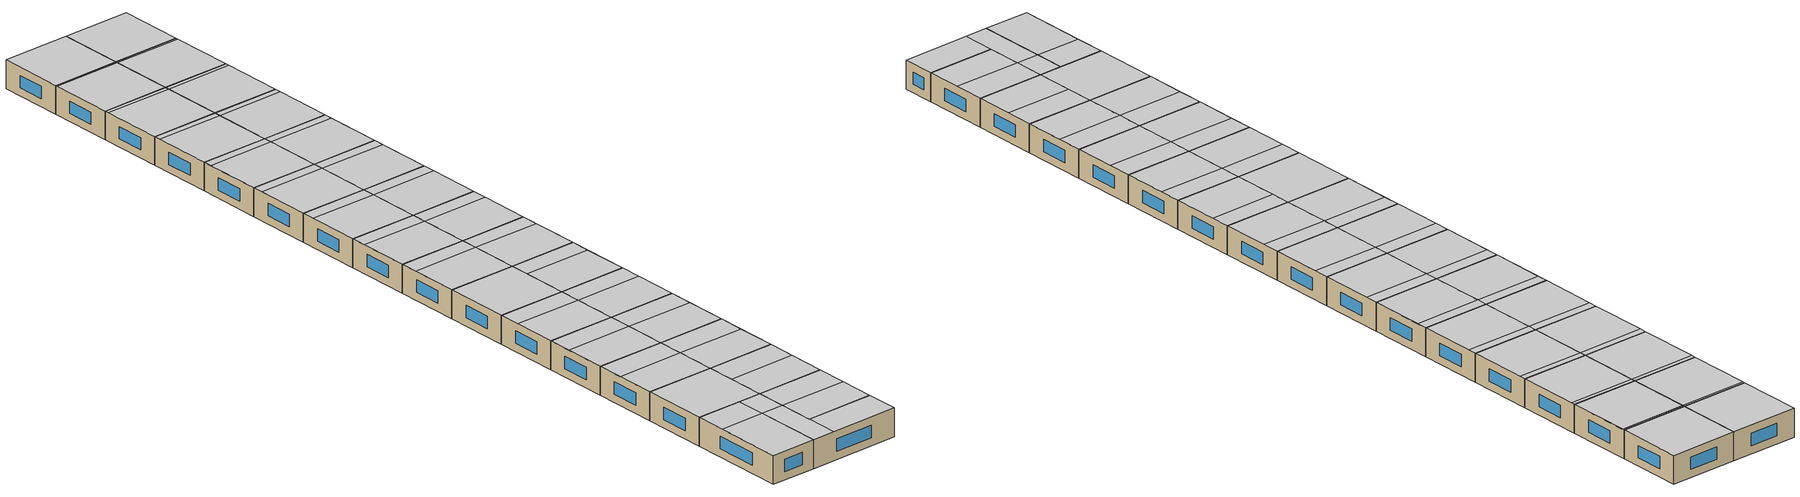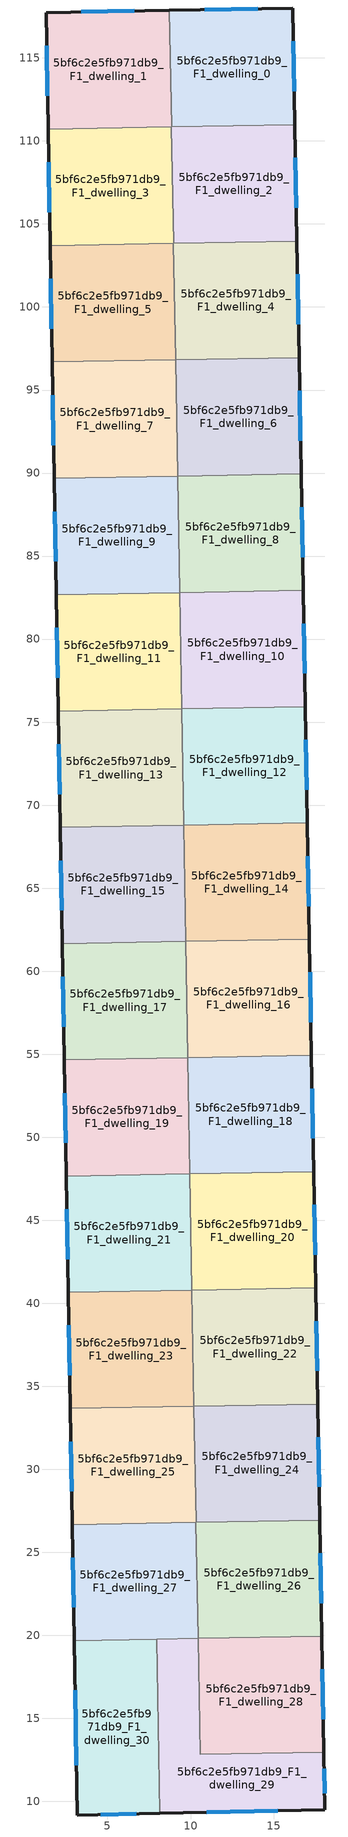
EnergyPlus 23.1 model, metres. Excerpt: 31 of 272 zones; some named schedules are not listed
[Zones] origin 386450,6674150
5bf6c2e5fb971db9_F1_dwelling_0
 floor to 5bf6c2e5fb971db9_F0_dwelling_0 (EU_floor_Construction): 16.16,118.01 16.28,110.98 8.86,110.85 8.73,117.87 z3
 wall outside (EU_wall_Construction): 16.28,110.98 16.16,118.01 8.73,117.87 z3:6
 wall to 5bf6c2e5fb971db9_F1_dwelling_1 (EU_wall_Construction): 8.73,117.87 8.86,110.85 z3:6
 wall to 5bf6c2e5fb971db9_F1_dwelling_2 (EU_wall_Construction): 8.86,110.85 16.28,110.98 z3:6
 window (EU_Window_Construction): 14.03,117.97 10.85,117.91 / 16.25,112.99 16.19,116 z3.86:5.14
 ceiling to 5bf6c2e5fb971db9_F2_dwelling_0 (EU_floor_Construction): 16.28,110.98 16.16,118.01 8.73,117.87 8.86,110.85 z6
5bf6c2e5fb971db9_F1_dwelling_1
 floor to 5bf6c2e5fb971db9_F0_dwelling_1 (EU_floor_Construction): 8.73,117.87 8.86,110.85 1.42,110.72 1.3,117.72 z3
 wall outside (EU_wall_Construction): 8.73,117.87 1.3,117.72 1.42,110.72 z3:6
 wall to 5bf6c2e5fb971db9_F1_dwelling_3 (EU_wall_Construction): 1.42,110.72 8.85,110.85 z3:6
 window (EU_Window_Construction): 6.61,117.83 3.42,117.77 / 1.33,115.72 1.38,112.72 z3.86:5.14
 ceiling to 5bf6c2e5fb971db9_F2_dwelling_1 (EU_floor_Construction): 8.86,110.85 8.73,117.87 1.3,117.72 1.42,110.72 z6
5bf6c2e5fb971db9_F1_dwelling_10
 floor to 5bf6c2e5fb971db9_F0_dwelling_10 (EU_floor_Construction): 16.78,82.94 16.91,75.93 9.47,75.8 9.34,82.8 z3
 wall outside (EU_wall_Construction): 16.91,75.93 16.78,82.94 z3:6
 wall to 5bf6c2e5fb971db9_F1_dwelling_11 (EU_wall_Construction): 9.34,82.8 9.47,75.8 z3:6
 wall to 5bf6c2e5fb971db9_F1_dwelling_12 (EU_wall_Construction): 9.47,75.8 16.91,75.93 z3:6
 wall to 5bf6c2e5fb971db9_F1_dwelling_8 (EU_wall_Construction): 16.78,82.94 9.35,82.8 z3:6
 window (EU_Window_Construction): 16.87,77.93 16.82,80.94 z3.86:5.14
 ceiling to 5bf6c2e5fb971db9_F2_dwelling_10 (EU_floor_Construction): 16.91,75.93 16.8,81.77 9.36,81.64 9.47,75.8 z6
 ceiling to 5bf6c2e5fb971db9_F2_dwelling_8 (EU_floor_Construction): 16.8,81.77 16.78,82.94 9.35,82.8 9.37,81.64 z6
5bf6c2e5fb971db9_F1_dwelling_11
 floor to 5bf6c2e5fb971db9_F0_dwelling_11 (EU_floor_Construction): 9.34,82.8 9.47,75.8 2.03,75.67 1.91,82.67 z3
 wall outside (EU_wall_Construction): 1.91,82.67 2.03,75.67 z3:6
 wall to 5bf6c2e5fb971db9_F1_dwelling_9 (EU_wall_Construction): 9.34,82.8 1.91,82.67 z3:6
 wall to 5bf6c2e5fb971db9_F1_dwelling_13 (EU_wall_Construction): 2.03,75.67 9.47,75.8 z3:6
 window (EU_Window_Construction): 1.94,80.67 1.99,77.67 z3.86:5.14
 ceiling to 5bf6c2e5fb971db9_F2_dwelling_11 (EU_floor_Construction): 9.47,75.8 9.36,81.64 1.93,81.5 2.03,75.67 z6
 ceiling to 5bf6c2e5fb971db9_F2_dwelling_9 (EU_floor_Construction): 9.36,81.64 9.34,82.8 1.91,82.67 1.93,81.5 z6
5bf6c2e5fb971db9_F1_dwelling_12
 floor to 5bf6c2e5fb971db9_F0_dwelling_12 (EU_floor_Construction): 16.91,75.93 17.03,68.93 9.59,68.79 9.47,75.8 z3
 wall outside (EU_wall_Construction): 17.03,68.93 16.91,75.93 z3:6
 wall to 5bf6c2e5fb971db9_F1_dwelling_13 (EU_wall_Construction): 9.47,75.8 9.59,68.79 z3:6
 wall to 5bf6c2e5fb971db9_F1_dwelling_14 (EU_wall_Construction): 9.59,68.79 17.03,68.93 z3:6
 window (EU_Window_Construction): 17,70.93 16.95,73.93 z3.86:5.14
 ceiling adiabatic (EU_roof_Construction): 17.03,68.93 16.93,74.53 9.49,74.4 9.59,68.79 z6
 ceiling to 5bf6c2e5fb971db9_F2_dwelling_10 (EU_floor_Construction): 16.93,74.53 16.91,75.93 9.47,75.8 9.49,74.4 z6
5bf6c2e5fb971db9_F1_dwelling_13
 floor to 5bf6c2e5fb971db9_F0_dwelling_13 (EU_floor_Construction): 9.47,75.8 9.59,68.79 2.15,68.66 2.03,75.67 z3
 wall outside (EU_wall_Construction): 2.03,75.67 2.15,68.66 z3:6
 wall to 5bf6c2e5fb971db9_F1_dwelling_15 (EU_wall_Construction): 2.15,68.66 9.59,68.79 z3:6
 window (EU_Window_Construction): 2.06,73.66 2.11,70.66 z3.86:5.14
 ceiling to 5bf6c2e5fb971db9_F2_dwelling_13 (EU_floor_Construction): 9.59,68.79 9.49,74.4 2.05,74.26 2.15,68.66 z6
 ceiling to 5bf6c2e5fb971db9_F2_dwelling_11 (EU_floor_Construction): 9.49,74.4 9.47,75.8 2.03,75.67 2.05,74.26 z6
5bf6c2e5fb971db9_F1_dwelling_14
 floor to 5bf6c2e5fb971db9_F0_dwelling_14 (EU_floor_Construction): 17.03,68.93 17.16,61.92 9.72,61.79 9.59,68.79 z3
 wall outside (EU_wall_Construction): 17.16,61.92 17.03,68.93 z3:6
 wall to 5bf6c2e5fb971db9_F1_dwelling_15 (EU_wall_Construction): 9.59,68.79 9.72,61.79 z3:6
 wall to 5bf6c2e5fb971db9_F1_dwelling_16 (EU_wall_Construction): 9.72,61.79 17.16,61.92 z3:6
 window (EU_Window_Construction): 17.12,63.93 17.07,66.93 z3.86:5.14
 ceiling to 5bf6c2e5fb971db9_F2_dwelling_14 (EU_floor_Construction): 17.16,61.92 17.06,67.29 9.62,67.16 9.72,61.79 z6
 ceiling to 5bf6c2e5fb971db9_F2_dwelling_12 (EU_floor_Construction): 17.06,67.29 17.03,68.93 9.59,68.79 9.62,67.16 z6
5bf6c2e5fb971db9_F1_dwelling_15
 floor to 5bf6c2e5fb971db9_F0_dwelling_15 (EU_floor_Construction): 9.59,68.79 9.72,61.79 2.27,61.66 2.15,68.66 z3
 wall outside (EU_wall_Construction): 2.15,68.66 2.27,61.66 z3:6
 wall to 5bf6c2e5fb971db9_F1_dwelling_17 (EU_wall_Construction): 2.27,61.66 9.71,61.79 z3:6
 window (EU_Window_Construction): 2.18,66.66 2.23,63.66 z3.86:5.14
 ceiling to 5bf6c2e5fb971db9_F2_dwelling_15 (EU_floor_Construction): 9.72,61.79 9.62,67.16 2.18,67.03 2.27,61.66 z6
 ceiling adiabatic (EU_roof_Construction): 9.62,67.16 9.59,68.79 2.15,68.66 2.18,67.03 z6
5bf6c2e5fb971db9_F1_dwelling_16
 floor to 5bf6c2e5fb971db9_F0_dwelling_16 (EU_floor_Construction): 17.16,61.92 17.29,54.92 9.84,54.79 9.71,61.79 z3
 wall outside (EU_wall_Construction): 17.29,54.92 17.16,61.92 z3:6
 wall to 5bf6c2e5fb971db9_F1_dwelling_17 (EU_wall_Construction): 9.71,61.79 9.84,54.79 z3:6
 wall to 5bf6c2e5fb971db9_F1_dwelling_18 (EU_wall_Construction): 9.84,54.79 17.29,54.92 z3:6
 window (EU_Window_Construction): 17.25,56.92 17.2,59.92 z3.86:5.14
 ceiling to 5bf6c2e5fb971db9_F2_dwelling_16 (EU_floor_Construction): 17.29,54.92 17.19,60.06 9.75,59.93 9.84,54.79 z6
 ceiling to 5bf6c2e5fb971db9_F2_dwelling_14 (EU_floor_Construction): 17.19,60.06 17.16,61.92 9.72,61.79 9.75,59.93 z6
5bf6c2e5fb971db9_F1_dwelling_17
 floor to 5bf6c2e5fb971db9_F0_dwelling_17 (EU_floor_Construction): 9.71,61.79 9.84,54.79 2.39,54.66 2.27,61.66 z3
 wall outside (EU_wall_Construction): 2.27,61.66 2.39,54.66 z3:6
 wall to 5bf6c2e5fb971db9_F1_dwelling_19 (EU_wall_Construction): 2.39,54.66 9.84,54.79 z3:6
 window (EU_Window_Construction): 2.3,59.66 2.35,56.66 z3.86:5.14
 ceiling to 5bf6c2e5fb971db9_F2_dwelling_17 (EU_floor_Construction): 9.84,54.79 9.75,59.92 2.3,59.79 2.39,54.66 z6
 ceiling to 5bf6c2e5fb971db9_F2_dwelling_15 (EU_floor_Construction): 9.75,59.92 9.71,61.79 2.27,61.66 2.3,59.79 z6
5bf6c2e5fb971db9_F1_dwelling_18
 floor to 5bf6c2e5fb971db9_F0_dwelling_18 (EU_floor_Construction): 17.29,54.92 17.41,47.92 9.96,47.79 9.84,54.79 z3
 wall outside (EU_wall_Construction): 17.41,47.92 17.29,54.92 z3:6
 wall to 5bf6c2e5fb971db9_F1_dwelling_19 (EU_wall_Construction): 9.84,54.79 9.96,47.79 z3:6
 wall to 5bf6c2e5fb971db9_F1_dwelling_20 (EU_wall_Construction): 9.96,47.79 17.41,47.92 z3:6
 window (EU_Window_Construction): 17.38,49.92 17.32,52.92 z3.86:5.14
 ceiling to 5bf6c2e5fb971db9_F2_dwelling_18 (EU_floor_Construction): 17.41,47.92 17.32,52.82 9.87,52.69 9.96,47.79 z6
 ceiling to 5bf6c2e5fb971db9_F2_dwelling_16 (EU_floor_Construction): 17.32,52.82 17.29,54.92 9.84,54.79 9.88,52.69 z6
5bf6c2e5fb971db9_F1_dwelling_19
 floor to 5bf6c2e5fb971db9_F0_dwelling_19 (EU_floor_Construction): 9.84,54.79 9.96,47.79 2.51,47.66 2.39,54.66 z3
 wall outside (EU_wall_Construction): 2.39,54.66 2.51,47.66 z3:6
 wall to 5bf6c2e5fb971db9_F1_dwelling_21 (EU_wall_Construction): 2.51,47.66 9.96,47.79 z3:6
 window (EU_Window_Construction): 2.42,52.66 2.48,49.66 z3.86:5.14
 ceiling adiabatic (EU_roof_Construction): 9.96,47.79 9.84,54.79 2.39,54.66 2.51,47.66 z6
5bf6c2e5fb971db9_F1_dwelling_2
 floor to 5bf6c2e5fb971db9_F0_dwelling_2 (EU_floor_Construction): 16.28,110.98 16.41,103.97 8.98,103.83 8.85,110.85 z3
 wall outside (EU_wall_Construction): 16.41,103.97 16.28,110.98 z3:6
 wall to 5bf6c2e5fb971db9_F1_dwelling_3 (EU_wall_Construction): 8.85,110.85 8.98,103.83 z3:6
 wall to 5bf6c2e5fb971db9_F1_dwelling_4 (EU_wall_Construction): 8.98,103.83 16.41,103.97 z3:6
 window (EU_Window_Construction): 16.37,105.97 16.32,108.98 z3.86:5.14
 ceiling adiabatic (EU_roof_Construction): 16.41,103.97 16.29,110.75 8.85,110.62 8.98,103.83 z6
 ceiling to 5bf6c2e5fb971db9_F2_dwelling_0 (EU_floor_Construction): 16.29,110.75 16.28,110.98 8.86,110.85 8.86,110.62 z6
5bf6c2e5fb971db9_F1_dwelling_20
 floor to 5bf6c2e5fb971db9_F0_dwelling_20 (EU_floor_Construction): 17.41,47.92 17.54,40.93 10.09,40.8 9.96,47.79 z3
 wall outside (EU_wall_Construction): 17.54,40.93 17.41,47.92 z3:6
 wall to 5bf6c2e5fb971db9_F1_dwelling_21 (EU_wall_Construction): 9.96,47.79 10.09,40.8 z3:6
 wall to 5bf6c2e5fb971db9_F1_dwelling_22 (EU_wall_Construction): 10.09,40.8 17.54,40.93 z3:6
 window (EU_Window_Construction): 17.5,42.93 17.45,45.93 z3.86:5.14
 ceiling to 5bf6c2e5fb971db9_F2_dwelling_20 (EU_floor_Construction): 17.54,40.93 17.45,45.59 10,45.46 10.09,40.8 z6
 ceiling to 5bf6c2e5fb971db9_F2_dwelling_18 (EU_floor_Construction): 17.45,45.59 17.41,47.92 9.96,47.79 10,45.46 z6
5bf6c2e5fb971db9_F1_dwelling_21
 floor to 5bf6c2e5fb971db9_F0_dwelling_21 (EU_floor_Construction): 9.96,47.79 10.09,40.8 2.63,40.66 2.51,47.66 z3
 wall outside (EU_wall_Construction): 2.51,47.66 2.63,40.66 z3:6
 wall to 5bf6c2e5fb971db9_F1_dwelling_23 (EU_wall_Construction): 2.63,40.66 10.08,40.8 z3:6
 window (EU_Window_Construction): 2.54,45.66 2.6,42.66 z3.86:5.14
 ceiling to 5bf6c2e5fb971db9_F2_dwelling_21 (EU_floor_Construction): 10.08,40.8 10,45.46 2.55,45.33 2.63,40.66 z6
 ceiling to 5bf6c2e5fb971db9_F2_dwelling_19 (EU_floor_Construction): 10,45.46 9.96,47.79 2.51,47.66 2.55,45.33 z6
5bf6c2e5fb971db9_F1_dwelling_22
 floor to 5bf6c2e5fb971db9_F0_dwelling_22 (EU_floor_Construction): 17.54,40.93 17.66,33.93 10.21,33.8 10.08,40.8 z3
 wall outside (EU_wall_Construction): 17.66,33.93 17.54,40.93 z3:6
 wall to 5bf6c2e5fb971db9_F1_dwelling_23 (EU_wall_Construction): 10.08,40.8 10.21,33.8 z3:6
 wall to 5bf6c2e5fb971db9_F1_dwelling_24 (EU_wall_Construction): 10.21,33.8 17.66,33.93 z3:6
 window (EU_Window_Construction): 17.63,35.93 17.57,38.93 z3.86:5.14
 ceiling to 5bf6c2e5fb971db9_F2_dwelling_22 (EU_floor_Construction): 17.66,33.93 17.58,38.36 10.13,38.23 10.21,33.8 z6
 ceiling to 5bf6c2e5fb971db9_F2_dwelling_20 (EU_floor_Construction): 17.58,38.36 17.54,40.93 10.09,40.8 10.13,38.23 z6
5bf6c2e5fb971db9_F1_dwelling_23
 floor to 5bf6c2e5fb971db9_F0_dwelling_23 (EU_floor_Construction): 10.08,40.8 10.21,33.8 2.75,33.67 2.63,40.66 z3
 wall outside (EU_wall_Construction): 2.63,40.66 2.75,33.67 z3:6
 wall to 5bf6c2e5fb971db9_F1_dwelling_25 (EU_wall_Construction): 2.75,33.67 10.21,33.8 z3:6
 window (EU_Window_Construction): 2.67,38.66 2.72,35.67 z3.86:5.14
 ceiling to 5bf6c2e5fb971db9_F2_dwelling_23 (EU_floor_Construction): 10.21,33.8 10.13,38.23 2.68,38.1 2.75,33.67 z6
 ceiling to 5bf6c2e5fb971db9_F2_dwelling_21 (EU_floor_Construction): 10.13,38.23 10.08,40.8 2.63,40.66 2.68,38.1 z6
5bf6c2e5fb971db9_F1_dwelling_24
 floor to 5bf6c2e5fb971db9_F0_dwelling_24 (EU_floor_Construction): 17.66,33.93 17.79,26.94 10.33,26.81 10.21,33.8 z3
 wall outside (EU_wall_Construction): 17.79,26.94 17.66,33.93 z3:6
 wall to 5bf6c2e5fb971db9_F1_dwelling_25 (EU_wall_Construction): 10.21,33.8 10.33,26.81 z3:6
 wall to 5bf6c2e5fb971db9_F1_dwelling_26 (EU_wall_Construction): 10.33,26.81 17.79,26.94 z3:6
 window (EU_Window_Construction): 17.75,28.94 17.7,31.94 z3.86:5.14
 ceiling to 5bf6c2e5fb971db9_F2_dwelling_24 (EU_floor_Construction): 17.79,26.94 17.71,31.14 10.26,31 10.33,26.81 z6
 ceiling to 5bf6c2e5fb971db9_F2_dwelling_22 (EU_floor_Construction): 17.71,31.14 17.66,33.93 10.21,33.8 10.26,31 z6
5bf6c2e5fb971db9_F1_dwelling_25
 floor to 5bf6c2e5fb971db9_F0_dwelling_25 (EU_floor_Construction): 10.21,33.8 10.33,26.81 2.87,26.67 2.75,33.67 z3
 wall outside (EU_wall_Construction): 2.75,33.67 2.87,26.67 z3:6
 wall to 5bf6c2e5fb971db9_F1_dwelling_27 (EU_wall_Construction): 2.87,26.67 10.33,26.81 z3:6
 window (EU_Window_Construction): 2.79,31.67 2.84,28.67 z3.86:5.14
 ceiling to 5bf6c2e5fb971db9_F2_dwelling_25 (EU_floor_Construction): 10.33,26.81 10.26,31 2.8,30.87 2.87,26.68 z6
 ceiling to 5bf6c2e5fb971db9_F2_dwelling_23 (EU_floor_Construction): 10.26,31 10.21,33.8 2.75,33.67 2.8,30.87 z6
5bf6c2e5fb971db9_F1_dwelling_26
 floor to 5bf6c2e5fb971db9_F0_dwelling_26 (EU_floor_Construction): 17.79,26.94 17.91,19.95 10.45,19.82 10.33,26.81 z3
 wall outside (EU_wall_Construction): 17.91,19.95 17.79,26.94 z3:6
 wall to 5bf6c2e5fb971db9_F1_dwelling_27 (EU_wall_Construction): 10.33,26.81 10.45,19.82 z3:6
 wall to 5bf6c2e5fb971db9_F1_dwelling_28 (EU_wall_Construction): 10.45,19.82 17.91,19.95 z3:6
 window (EU_Window_Construction): 17.88,21.95 17.82,24.94 z3.86:5.14
 ceiling to 5bf6c2e5fb971db9_F2_dwelling_26 (EU_floor_Construction): 17.91,19.95 17.84,23.91 10.38,23.78 10.45,19.82 z6
 ceiling to 5bf6c2e5fb971db9_F2_dwelling_24 (EU_floor_Construction): 17.84,23.91 17.79,26.94 10.33,26.81 10.39,23.78 z6
5bf6c2e5fb971db9_F1_dwelling_27
 floor to 5bf6c2e5fb971db9_F0_dwelling_27 (EU_floor_Construction): 10.33,26.81 10.45,19.82 2.99,19.68 2.87,26.67 z3
 wall outside (EU_wall_Construction): 2.87,26.67 2.99,19.68 z3:6
 wall to 5bf6c2e5fb971db9_F1_dwelling_30 (EU_wall_Construction): 2.99,19.68 7.96,19.77 z3:6
 wall to 5bf6c2e5fb971db9_F1_dwelling_29 (EU_wall_Construction): 7.96,19.77 10.45,19.82 z3:6
 window (EU_Window_Construction): 2.91,24.68 2.96,21.68 z3.86:5.14
 ceiling adiabatic (EU_roof_Construction): 10.45,19.82 10.33,26.81 2.87,26.67 2.99,19.68 z6
5bf6c2e5fb971db9_F1_dwelling_28
 floor to 5bf6c2e5fb971db9_F0_dwelling_28 (EU_floor_Construction): 17.91,19.95 18.04,12.96 10.58,12.83 10.45,19.82 z3
 wall outside (EU_wall_Construction): 18.04,12.96 17.91,19.95 z3:6
 wall to 5bf6c2e5fb971db9_F1_dwelling_29 (EU_wall_Construction): 10.45,19.82 10.58,12.83 18.04,12.96 z3:6
 window (EU_Window_Construction): 18,14.96 17.95,17.95 z3.86:5.14
 ceiling to 5bf6c2e5fb971db9_F2_dwelling_28 (EU_floor_Construction): 18.04,12.96 17.97,16.69 10.51,16.56 10.58,12.83 z6
 ceiling to 5bf6c2e5fb971db9_F2_dwelling_26 (EU_floor_Construction): 17.97,16.69 17.91,19.95 10.45,19.82 10.51,16.56 z6
5bf6c2e5fb971db9_F1_dwelling_29
 floor to 5bf6c2e5fb971db9_F0_dwelling_29 (EU_floor_Construction): 18.04,12.96 18.1,9.49 8.15,9.28 7.96,19.77 10.45,19.82 10.58,12.83 z3
 wall outside (EU_wall_Construction): 8.15,9.28 18.1,9.49 18.04,12.96 z3:6
 wall to 5bf6c2e5fb971db9_F1_dwelling_30 (EU_wall_Construction): 7.96,19.77 8.15,9.28 z3:6
 window (EU_Window_Construction): 18.08,10.48 18.05,11.97 / 10.99,9.34 15.26,9.43 z3.86:5.14
 ceiling to 5bf6c2e5fb971db9_F2_dwelling_29 (EU_floor_Construction): 10.63,9.33 10.5,16.55 8.02,16.51 8.15,9.28 z6
 ceiling to 5bf6c2e5fb971db9_F2_dwelling_28 (EU_floor_Construction): 18.1,9.49 18.04,12.96 10.58,12.83 10.51,16.56 10.5,16.55 10.63,9.33 z6
 ceiling to 5bf6c2e5fb971db9_F2_dwelling_27 (EU_floor_Construction): 10.51,16.56 10.45,19.82 7.96,19.77 8.02,16.51 z6
5bf6c2e5fb971db9_F1_dwelling_3
 floor to 5bf6c2e5fb971db9_F0_dwelling_3 (EU_floor_Construction): 8.85,110.85 8.98,103.83 1.54,103.7 1.42,110.72 z3
 wall outside (EU_wall_Construction): 1.42,110.72 1.54,103.7 z3:6
 wall to 5bf6c2e5fb971db9_F1_dwelling_5 (EU_wall_Construction): 1.54,103.7 8.97,103.83 z3:6
 window (EU_Window_Construction): 1.45,108.71 1.51,105.71 z3.86:5.14
 ceiling to 5bf6c2e5fb971db9_F2_dwelling_3 (EU_floor_Construction): 8.98,103.83 8.85,110.62 1.42,110.48 1.54,103.7 z6
 ceiling to 5bf6c2e5fb971db9_F2_dwelling_1 (EU_floor_Construction): 8.85,110.62 8.85,110.85 1.42,110.72 1.42,110.48 z6
5bf6c2e5fb971db9_F1_dwelling_30
 floor to 5bf6c2e5fb971db9_F0_dwelling_30 (EU_floor_Construction): 7.96,19.77 8.15,9.28 3.18,9.18 2.99,19.68 z3
 wall outside (EU_wall_Construction): 2.99,19.68 3.18,9.18 8.15,9.28 z3:6
 window (EU_Window_Construction): 4.6,9.21 6.73,9.26 / 3.05,16.68 3.12,12.18 z3.86:5.14
 ceiling to 5bf6c2e5fb971db9_F2_dwelling_29 (EU_floor_Construction): 8.15,9.28 8.02,16.51 3.05,16.42 3.18,9.18 z6
 ceiling to 5bf6c2e5fb971db9_F2_dwelling_27 (EU_floor_Construction): 8.02,16.51 7.96,19.77 2.99,19.68 3.05,16.42 z6
5bf6c2e5fb971db9_F1_dwelling_4
 floor to 5bf6c2e5fb971db9_F0_dwelling_4 (EU_floor_Construction): 16.41,103.97 16.53,96.96 9.1,96.82 8.97,103.83 z3
 wall outside (EU_wall_Construction): 16.53,96.96 16.41,103.97 z3:6
 wall to 5bf6c2e5fb971db9_F1_dwelling_5 (EU_wall_Construction): 8.97,103.83 9.1,96.82 z3:6
 wall to 5bf6c2e5fb971db9_F1_dwelling_6 (EU_wall_Construction): 9.1,96.82 16.53,96.96 z3:6
 window (EU_Window_Construction): 16.5,98.96 16.44,101.96 z3.86:5.14
 ceiling to 5bf6c2e5fb971db9_F2_dwelling_4 (EU_floor_Construction): 16.53,96.96 16.42,103.5 8.98,103.37 9.1,96.82 z6
 ceiling to 5bf6c2e5fb971db9_F2_dwelling_2 (EU_floor_Construction): 16.42,103.5 16.41,103.97 8.98,103.84 8.98,103.37 z6
5bf6c2e5fb971db9_F1_dwelling_5
 floor to 5bf6c2e5fb971db9_F0_dwelling_5 (EU_floor_Construction): 8.97,103.83 9.1,96.82 1.66,96.69 1.54,103.7 z3
 wall outside (EU_wall_Construction): 1.54,103.7 1.66,96.69 z3:6
 wall to 5bf6c2e5fb971db9_F1_dwelling_7 (EU_wall_Construction): 1.66,96.69 9.1,96.82 z3:6
 window (EU_Window_Construction): 1.58,101.7 1.63,98.69 z3.86:5.14
 ceiling to 5bf6c2e5fb971db9_F2_dwelling_5 (EU_floor_Construction): 9.1,96.82 8.98,103.37 1.55,103.24 1.66,96.69 z6
 ceiling to 5bf6c2e5fb971db9_F2_dwelling_3 (EU_floor_Construction): 8.98,103.37 8.97,103.83 1.54,103.7 1.55,103.24 z6
5bf6c2e5fb971db9_F1_dwelling_6
 floor to 5bf6c2e5fb971db9_F0_dwelling_6 (EU_floor_Construction): 16.53,96.96 16.66,89.95 9.22,89.81 9.1,96.82 z3
 wall outside (EU_wall_Construction): 16.66,89.95 16.53,96.96 z3:6
 wall to 5bf6c2e5fb971db9_F1_dwelling_7 (EU_wall_Construction): 9.1,96.82 9.22,89.81 z3:6
 wall to 5bf6c2e5fb971db9_F1_dwelling_8 (EU_wall_Construction): 9.22,89.81 16.66,89.95 z3:6
 window (EU_Window_Construction): 16.62,91.95 16.57,94.95 z3.86:5.14
 ceiling to 5bf6c2e5fb971db9_F2_dwelling_6 (EU_floor_Construction): 16.66,89.95 16.55,96.25 9.11,96.12 9.22,89.81 z6
 ceiling to 5bf6c2e5fb971db9_F2_dwelling_4 (EU_floor_Construction): 16.55,96.25 16.53,96.96 9.1,96.82 9.11,96.12 z6
5bf6c2e5fb971db9_F1_dwelling_7
 floor to 5bf6c2e5fb971db9_F0_dwelling_7 (EU_floor_Construction): 9.1,96.82 9.22,89.81 1.78,89.68 1.66,96.69 z3
 wall outside (EU_wall_Construction): 1.66,96.69 1.78,89.68 z3:6
 wall to 5bf6c2e5fb971db9_F1_dwelling_9 (EU_wall_Construction): 1.78,89.68 9.22,89.81 z3:6
 window (EU_Window_Construction): 1.7,94.69 1.75,91.68 z3.86:5.14
 ceiling to 5bf6c2e5fb971db9_F2_dwelling_7 (EU_floor_Construction): 9.22,89.81 9.11,96.12 1.67,95.99 1.78,89.68 z6
 ceiling to 5bf6c2e5fb971db9_F2_dwelling_5 (EU_floor_Construction): 9.11,96.12 9.1,96.82 1.66,96.69 1.67,95.99 z6
5bf6c2e5fb971db9_F1_dwelling_8
 floor to 5bf6c2e5fb971db9_F0_dwelling_8 (EU_floor_Construction): 16.66,89.95 16.78,82.94 9.35,82.8 9.22,89.81 z3
 wall outside (EU_wall_Construction): 16.78,82.94 16.66,89.95 z3:6
 wall to 5bf6c2e5fb971db9_F1_dwelling_9 (EU_wall_Construction): 9.22,89.81 9.35,82.8 z3:6
 window (EU_Window_Construction): 16.75,84.94 16.69,87.94 z3.86:5.14
 ceiling to 5bf6c2e5fb971db9_F2_dwelling_8 (EU_floor_Construction): 16.78,82.94 16.68,89.01 9.24,88.88 9.35,82.8 z6
 ceiling to 5bf6c2e5fb971db9_F2_dwelling_6 (EU_floor_Construction): 16.68,89.01 16.66,89.95 9.22,89.81 9.24,88.88 z6
5bf6c2e5fb971db9_F1_dwelling_9
 floor to 5bf6c2e5fb971db9_F0_dwelling_9 (EU_floor_Construction): 9.22,89.81 9.35,82.8 1.91,82.67 1.78,89.68 z3
 wall outside (EU_wall_Construction): 1.78,89.68 1.91,82.67 z3:6
 window (EU_Window_Construction): 1.82,87.68 1.87,84.67 z3.86:5.14
 ceiling to 5bf6c2e5fb971db9_F2_dwelling_9 (EU_floor_Construction): 9.35,82.8 9.24,88.88 1.8,88.75 1.91,82.67 z6
 ceiling to 5bf6c2e5fb971db9_F2_dwelling_7 (EU_floor_Construction): 9.24,88.88 9.22,89.81 1.78,89.68 1.8,88.75 z6
[Building]
EU S2 Campaign: North Axis=0; Terrain=City; Solar Distribution=FullExterior
[Site:Location]
Helsinki-Vantaa.AP: Latitude=60.317; Longitude=24.963; Time Zone=2; Elevation=54.6
[SizingPeriod:WeatherFileDays]
AnnualSizingPeriod: Begin Month=1; Begin Day of Month=1; End Month=12; End Day of Month=31; Day of Week for Start Day=Monday; Use Weather File Daylight Saving Period=No; Use Weather File Rain and Snow Indicators=No
[MATERIAL]
EU_InternalMass_Material: Roughness=MediumRough; Thickness=0.1; Conductivity=1; Density=1800; Specific Heat=900; Thermal Absorptance=0.9; Solar Absorptance=0.7; Visible Absorptance=0.7
[MATERIAL:NOMASS] Roughness=MediumRough; Thermal Absorptance=0.9; Solar Absorptance=0.7; Visible Absorptance=0.7
Name | Thermal Resistance
EU_wall_NoMass | 1.10183
EU_roof_NoMass; EU_floor_NoMass | 1.70606
[WINDOWMATERIAL:SIMPLEGLAZINGSYSTEM]
EU_Window_SimpleGlazing: UFactor=3.11035; Solar Heat Gain Coefficient=0.8; Visible Transmittance=0.8
[CONSTRUCTION]
EU_wall_Construction: EU_wall_NoMass
EU_roof_Construction: EU_roof_NoMass
EU_floor_Construction: EU_floor_NoMass
EU_Window_Construction: EU_Window_SimpleGlazing
EU_InternalMass_Construction: EU_InternalMass_Material
[ZONE] Type=1; Multiplier=1; Ceiling Height=autocalculate; Floor Area=autocalculate; Part of Total Floor Area=Yes
Name | Volume
5bf6c2e5fb971db9_F1_dwelling_0 | 156.475
5bf6c2e5fb971db9_F1_dwelling_1 | 156.466
5bf6c2e5fb971db9_F1_dwelling_10; 5bf6c2e5fb971db9_F1_dwelling_11 | 156.444
5bf6c2e5fb971db9_F1_dwelling_12; 5bf6c2e5fb971db9_F1_dwelling_13; 5bf6c2e5fb971db9_F1_dwelling_4 | 156.442
5bf6c2e5fb971db9_F1_dwelling_14 | 156.451
5bf6c2e5fb971db9_F1_dwelling_15 | 156.472
5bf6c2e5fb971db9_F1_dwelling_16 | 156.459
5bf6c2e5fb971db9_F1_dwelling_17 | 156.48
5bf6c2e5fb971db9_F1_dwelling_18 | 156.446
5bf6c2e5fb971db9_F1_dwelling_19 | 156.454
5bf6c2e5fb971db9_F1_dwelling_2; 5bf6c2e5fb971db9_F1_dwelling_29 | 156.445
5bf6c2e5fb971db9_F1_dwelling_20 | 156.431
5bf6c2e5fb971db9_F1_dwelling_21; 5bf6c2e5fb971db9_F1_dwelling_5 | 156.452
5bf6c2e5fb971db9_F1_dwelling_22 | 156.461
5bf6c2e5fb971db9_F1_dwelling_23 | 156.483
5bf6c2e5fb971db9_F1_dwelling_24 | 156.457
5bf6c2e5fb971db9_F1_dwelling_25; 5bf6c2e5fb971db9_F1_dwelling_9 | 156.458
5bf6c2e5fb971db9_F1_dwelling_26 | 156.467
5bf6c2e5fb971db9_F1_dwelling_27 | 156.465
5bf6c2e5fb971db9_F1_dwelling_28 | 156.453
5bf6c2e5fb971db9_F1_dwelling_3 | 156.455
5bf6c2e5fb971db9_F1_dwelling_30 | 156.463
5bf6c2e5fb971db9_F1_dwelling_6 | 156.44
5bf6c2e5fb971db9_F1_dwelling_7 | 156.471
5bf6c2e5fb971db9_F1_dwelling_8 | 156.47
[INTERNALMASS] Construction=EU_InternalMass_Construction
Name | Zone or ZoneList | Surface Area
5bf6c2e5fb971db9_F1_dwelling_0_EU_InternalMass | 5bf6c2e5fb971db9_F1_dwelling_0 | 52.1582
5bf6c2e5fb971db9_F1_dwelling_1_EU_InternalMass | 5bf6c2e5fb971db9_F1_dwelling_1 | 52.1531
5bf6c2e5fb971db9_F1_dwelling_2_EU_InternalMass | 5bf6c2e5fb971db9_F1_dwelling_2 | 52.1465
5bf6c2e5fb971db9_F1_dwelling_3_EU_InternalMass | 5bf6c2e5fb971db9_F1_dwelling_3 | 52.1516
5bf6c2e5fb971db9_F1_dwelling_4_EU_InternalMass | 5bf6c2e5fb971db9_F1_dwelling_4 | 52.1473
5bf6c2e5fb971db9_F1_dwelling_5_EU_InternalMass | 5bf6c2e5fb971db9_F1_dwelling_5 | 52.1524
5bf6c2e5fb971db9_F1_dwelling_6_EU_InternalMass | 5bf6c2e5fb971db9_F1_dwelling_6 | 52.1448
5bf6c2e5fb971db9_F1_dwelling_7_EU_InternalMass | 5bf6c2e5fb971db9_F1_dwelling_7 | 52.1554
5bf6c2e5fb971db9_F1_dwelling_8_EU_InternalMass | 5bf6c2e5fb971db9_F1_dwelling_8 | 52.1567
5bf6c2e5fb971db9_F1_dwelling_9_EU_InternalMass | 5bf6c2e5fb971db9_F1_dwelling_9 | 52.1528
5bf6c2e5fb971db9_F1_dwelling_10_EU_InternalMass | 5bf6c2e5fb971db9_F1_dwelling_10 | 52.1465
5bf6c2e5fb971db9_F1_dwelling_11_EU_InternalMass | 5bf6c2e5fb971db9_F1_dwelling_11 | 52.1498
5bf6c2e5fb971db9_F1_dwelling_12_EU_InternalMass | 5bf6c2e5fb971db9_F1_dwelling_12 | 52.1491
5bf6c2e5fb971db9_F1_dwelling_13_EU_InternalMass | 5bf6c2e5fb971db9_F1_dwelling_13 | 52.1489
5bf6c2e5fb971db9_F1_dwelling_14_EU_InternalMass | 5bf6c2e5fb971db9_F1_dwelling_14 | 52.1504
5bf6c2e5fb971db9_F1_dwelling_15_EU_InternalMass | 5bf6c2e5fb971db9_F1_dwelling_15 | 52.1555
5bf6c2e5fb971db9_F1_dwelling_16_EU_InternalMass | 5bf6c2e5fb971db9_F1_dwelling_16 | 52.1514
5bf6c2e5fb971db9_F1_dwelling_17_EU_InternalMass | 5bf6c2e5fb971db9_F1_dwelling_17 | 52.1581
5bf6c2e5fb971db9_F1_dwelling_18_EU_InternalMass | 5bf6c2e5fb971db9_F1_dwelling_18 | 52.1502
5bf6c2e5fb971db9_F1_dwelling_19_EU_InternalMass | 5bf6c2e5fb971db9_F1_dwelling_19 | 52.1497
5bf6c2e5fb971db9_F1_dwelling_20_EU_InternalMass | 5bf6c2e5fb971db9_F1_dwelling_20 | 52.1456
5bf6c2e5fb971db9_F1_dwelling_21_EU_InternalMass | 5bf6c2e5fb971db9_F1_dwelling_21 | 52.1489
5bf6c2e5fb971db9_F1_dwelling_22_EU_InternalMass | 5bf6c2e5fb971db9_F1_dwelling_22 | 52.154
5bf6c2e5fb971db9_F1_dwelling_23_EU_InternalMass | 5bf6c2e5fb971db9_F1_dwelling_23 | 52.1591
5bf6c2e5fb971db9_F1_dwelling_24_EU_InternalMass | 5bf6c2e5fb971db9_F1_dwelling_24 | 52.151
5bf6c2e5fb971db9_F1_dwelling_25_EU_InternalMass | 5bf6c2e5fb971db9_F1_dwelling_25 | 52.1508
5bf6c2e5fb971db9_F1_dwelling_26_EU_InternalMass | 5bf6c2e5fb971db9_F1_dwelling_26 | 52.1538
5bf6c2e5fb971db9_F1_dwelling_27_EU_InternalMass | 5bf6c2e5fb971db9_F1_dwelling_27 | 52.1535
5bf6c2e5fb971db9_F1_dwelling_28_EU_InternalMass | 5bf6c2e5fb971db9_F1_dwelling_28 | 52.1491
5bf6c2e5fb971db9_F1_dwelling_29_EU_InternalMass | 5bf6c2e5fb971db9_F1_dwelling_29 | 52.1487
5bf6c2e5fb971db9_F1_dwelling_30_EU_InternalMass | 5bf6c2e5fb971db9_F1_dwelling_30 | 52.1531
[OTHEREQUIPMENT] Fuel Type=Electricity; Design Level Calculation Method=Watts/Area; Power per Zone Floor Area=1; Fraction Latent=0; Fraction Radiant=0; Fraction Lost=0; Carbon Dioxide Generation Rate=0; EndUse Subcategory=EU_Step8_InternalGains
Name | Zone or ZoneList or Space or SpaceList | Schedule
EU_Step8_InternalGain_5bf6c2e5fb971db9_F1_dwelling_0_f000 | 5bf6c2e5fb971db9_F1_dwelling_0 | EU_Step8_GainSchedule_5bf6c2e5fb971db9_F1_dwelling_0_f000
EU_Step8_InternalGain_5bf6c2e5fb971db9_F1_dwelling_1_f000 | 5bf6c2e5fb971db9_F1_dwelling_1 | EU_Step8_GainSchedule_5bf6c2e5fb971db9_F1_dwelling_1_f000
EU_Step8_InternalGain_5bf6c2e5fb971db9_F1_dwelling_2_f000 | 5bf6c2e5fb971db9_F1_dwelling_2 | EU_Step8_GainSchedule_5bf6c2e5fb971db9_F1_dwelling_2_f000
EU_Step8_InternalGain_5bf6c2e5fb971db9_F1_dwelling_3_f000 | 5bf6c2e5fb971db9_F1_dwelling_3 | EU_Step8_GainSchedule_5bf6c2e5fb971db9_F1_dwelling_3_f000
EU_Step8_InternalGain_5bf6c2e5fb971db9_F1_dwelling_4_f000 | 5bf6c2e5fb971db9_F1_dwelling_4 | EU_Step8_GainSchedule_5bf6c2e5fb971db9_F1_dwelling_4_f000
EU_Step8_InternalGain_5bf6c2e5fb971db9_F1_dwelling_5_f000 | 5bf6c2e5fb971db9_F1_dwelling_5 | EU_Step8_GainSchedule_5bf6c2e5fb971db9_F1_dwelling_5_f000
EU_Step8_InternalGain_5bf6c2e5fb971db9_F1_dwelling_6_f000 | 5bf6c2e5fb971db9_F1_dwelling_6 | EU_Step8_GainSchedule_5bf6c2e5fb971db9_F1_dwelling_6_f000
EU_Step8_InternalGain_5bf6c2e5fb971db9_F1_dwelling_7_f000 | 5bf6c2e5fb971db9_F1_dwelling_7 | EU_Step8_GainSchedule_5bf6c2e5fb971db9_F1_dwelling_7_f000
EU_Step8_InternalGain_5bf6c2e5fb971db9_F1_dwelling_8_f000 | 5bf6c2e5fb971db9_F1_dwelling_8 | EU_Step8_GainSchedule_5bf6c2e5fb971db9_F1_dwelling_8_f000
EU_Step8_InternalGain_5bf6c2e5fb971db9_F1_dwelling_9_f000 | 5bf6c2e5fb971db9_F1_dwelling_9 | EU_Step8_GainSchedule_5bf6c2e5fb971db9_F1_dwelling_9_f000
EU_Step8_InternalGain_5bf6c2e5fb971db9_F1_dwelling_10_f000 | 5bf6c2e5fb971db9_F1_dwelling_10 | EU_Step8_GainSchedule_5bf6c2e5fb971db9_F1_dwelling_10_f000
EU_Step8_InternalGain_5bf6c2e5fb971db9_F1_dwelling_11_f000 | 5bf6c2e5fb971db9_F1_dwelling_11 | EU_Step8_GainSchedule_5bf6c2e5fb971db9_F1_dwelling_11_f000
EU_Step8_InternalGain_5bf6c2e5fb971db9_F1_dwelling_12_f000 | 5bf6c2e5fb971db9_F1_dwelling_12 | EU_Step8_GainSchedule_5bf6c2e5fb971db9_F1_dwelling_12_f000
EU_Step8_InternalGain_5bf6c2e5fb971db9_F1_dwelling_13_f000 | 5bf6c2e5fb971db9_F1_dwelling_13 | EU_Step8_GainSchedule_5bf6c2e5fb971db9_F1_dwelling_13_f000
EU_Step8_InternalGain_5bf6c2e5fb971db9_F1_dwelling_14_f000 | 5bf6c2e5fb971db9_F1_dwelling_14 | EU_Step8_GainSchedule_5bf6c2e5fb971db9_F1_dwelling_14_f000
EU_Step8_InternalGain_5bf6c2e5fb971db9_F1_dwelling_15_f000 | 5bf6c2e5fb971db9_F1_dwelling_15 | EU_Step8_GainSchedule_5bf6c2e5fb971db9_F1_dwelling_15_f000
EU_Step8_InternalGain_5bf6c2e5fb971db9_F1_dwelling_16_f000 | 5bf6c2e5fb971db9_F1_dwelling_16 | EU_Step8_GainSchedule_5bf6c2e5fb971db9_F1_dwelling_16_f000
EU_Step8_InternalGain_5bf6c2e5fb971db9_F1_dwelling_17_f000 | 5bf6c2e5fb971db9_F1_dwelling_17 | EU_Step8_GainSchedule_5bf6c2e5fb971db9_F1_dwelling_17_f000
EU_Step8_InternalGain_5bf6c2e5fb971db9_F1_dwelling_18_f000 | 5bf6c2e5fb971db9_F1_dwelling_18 | EU_Step8_GainSchedule_5bf6c2e5fb971db9_F1_dwelling_18_f000
EU_Step8_InternalGain_5bf6c2e5fb971db9_F1_dwelling_19_f000 | 5bf6c2e5fb971db9_F1_dwelling_19 | EU_Step8_GainSchedule_5bf6c2e5fb971db9_F1_dwelling_19_f000
EU_Step8_InternalGain_5bf6c2e5fb971db9_F1_dwelling_20_f000 | 5bf6c2e5fb971db9_F1_dwelling_20 | EU_Step8_GainSchedule_5bf6c2e5fb971db9_F1_dwelling_20_f000
EU_Step8_InternalGain_5bf6c2e5fb971db9_F1_dwelling_21_f000 | 5bf6c2e5fb971db9_F1_dwelling_21 | EU_Step8_GainSchedule_5bf6c2e5fb971db9_F1_dwelling_21_f000
EU_Step8_InternalGain_5bf6c2e5fb971db9_F1_dwelling_22_f000 | 5bf6c2e5fb971db9_F1_dwelling_22 | EU_Step8_GainSchedule_5bf6c2e5fb971db9_F1_dwelling_22_f000
EU_Step8_InternalGain_5bf6c2e5fb971db9_F1_dwelling_23_f000 | 5bf6c2e5fb971db9_F1_dwelling_23 | EU_Step8_GainSchedule_5bf6c2e5fb971db9_F1_dwelling_23_f000
EU_Step8_InternalGain_5bf6c2e5fb971db9_F1_dwelling_24_f000 | 5bf6c2e5fb971db9_F1_dwelling_24 | EU_Step8_GainSchedule_5bf6c2e5fb971db9_F1_dwelling_24_f000
EU_Step8_InternalGain_5bf6c2e5fb971db9_F1_dwelling_25_f000 | 5bf6c2e5fb971db9_F1_dwelling_25 | EU_Step8_GainSchedule_5bf6c2e5fb971db9_F1_dwelling_25_f000
EU_Step8_InternalGain_5bf6c2e5fb971db9_F1_dwelling_26_f000 | 5bf6c2e5fb971db9_F1_dwelling_26 | EU_Step8_GainSchedule_5bf6c2e5fb971db9_F1_dwelling_26_f000
EU_Step8_InternalGain_5bf6c2e5fb971db9_F1_dwelling_27_f000 | 5bf6c2e5fb971db9_F1_dwelling_27 | EU_Step8_GainSchedule_5bf6c2e5fb971db9_F1_dwelling_27_f000
EU_Step8_InternalGain_5bf6c2e5fb971db9_F1_dwelling_28_f000 | 5bf6c2e5fb971db9_F1_dwelling_28 | EU_Step8_GainSchedule_5bf6c2e5fb971db9_F1_dwelling_28_f000
EU_Step8_InternalGain_5bf6c2e5fb971db9_F1_dwelling_29_f000 | 5bf6c2e5fb971db9_F1_dwelling_29 | EU_Step8_GainSchedule_5bf6c2e5fb971db9_F1_dwelling_29_f000
EU_Step8_InternalGain_5bf6c2e5fb971db9_F1_dwelling_30_f000 | 5bf6c2e5fb971db9_F1_dwelling_30 | EU_Step8_GainSchedule_5bf6c2e5fb971db9_F1_dwelling_30_f000
[ZONEVENTILATION:DESIGNFLOWRATE] Schedule=EU_AlwaysOn; Design Flow Rate Calculation Method=AirChanges/Hour; Air Changes per Hour=0.756316; Ventilation Type=Natural; Fan Pressure Rise=0; Fan Total Efficiency=1; Constant Term Coefficient=1; Temperature Term Coefficient=0; Velocity Term Coefficient=0; Velocity Squared Term Coefficient=0; Minimum Indoor Temperature=-100; Maximum Indoor Temperature=100; Delta Temperature=-100; Minimum Outdoor Temperature=-100; Maximum Outdoor Temperature=100; Maximum Wind Speed=40
Name | Zone or ZoneList or Space or SpaceList
EU_ConstantAir_5bf6c2e5fb971db9_F1_dwelling_0 | 5bf6c2e5fb971db9_F1_dwelling_0
EU_ConstantAir_5bf6c2e5fb971db9_F1_dwelling_1 | 5bf6c2e5fb971db9_F1_dwelling_1
EU_ConstantAir_5bf6c2e5fb971db9_F1_dwelling_2 | 5bf6c2e5fb971db9_F1_dwelling_2
EU_ConstantAir_5bf6c2e5fb971db9_F1_dwelling_3 | 5bf6c2e5fb971db9_F1_dwelling_3
EU_ConstantAir_5bf6c2e5fb971db9_F1_dwelling_4 | 5bf6c2e5fb971db9_F1_dwelling_4
EU_ConstantAir_5bf6c2e5fb971db9_F1_dwelling_5 | 5bf6c2e5fb971db9_F1_dwelling_5
EU_ConstantAir_5bf6c2e5fb971db9_F1_dwelling_6 | 5bf6c2e5fb971db9_F1_dwelling_6
EU_ConstantAir_5bf6c2e5fb971db9_F1_dwelling_7 | 5bf6c2e5fb971db9_F1_dwelling_7
EU_ConstantAir_5bf6c2e5fb971db9_F1_dwelling_8 | 5bf6c2e5fb971db9_F1_dwelling_8
EU_ConstantAir_5bf6c2e5fb971db9_F1_dwelling_9 | 5bf6c2e5fb971db9_F1_dwelling_9
EU_ConstantAir_5bf6c2e5fb971db9_F1_dwelling_10 | 5bf6c2e5fb971db9_F1_dwelling_10
EU_ConstantAir_5bf6c2e5fb971db9_F1_dwelling_11 | 5bf6c2e5fb971db9_F1_dwelling_11
EU_ConstantAir_5bf6c2e5fb971db9_F1_dwelling_12 | 5bf6c2e5fb971db9_F1_dwelling_12
EU_ConstantAir_5bf6c2e5fb971db9_F1_dwelling_13 | 5bf6c2e5fb971db9_F1_dwelling_13
EU_ConstantAir_5bf6c2e5fb971db9_F1_dwelling_14 | 5bf6c2e5fb971db9_F1_dwelling_14
EU_ConstantAir_5bf6c2e5fb971db9_F1_dwelling_15 | 5bf6c2e5fb971db9_F1_dwelling_15
EU_ConstantAir_5bf6c2e5fb971db9_F1_dwelling_16 | 5bf6c2e5fb971db9_F1_dwelling_16
EU_ConstantAir_5bf6c2e5fb971db9_F1_dwelling_17 | 5bf6c2e5fb971db9_F1_dwelling_17
EU_ConstantAir_5bf6c2e5fb971db9_F1_dwelling_18 | 5bf6c2e5fb971db9_F1_dwelling_18
EU_ConstantAir_5bf6c2e5fb971db9_F1_dwelling_19 | 5bf6c2e5fb971db9_F1_dwelling_19
EU_ConstantAir_5bf6c2e5fb971db9_F1_dwelling_20 | 5bf6c2e5fb971db9_F1_dwelling_20
EU_ConstantAir_5bf6c2e5fb971db9_F1_dwelling_21 | 5bf6c2e5fb971db9_F1_dwelling_21
EU_ConstantAir_5bf6c2e5fb971db9_F1_dwelling_22 | 5bf6c2e5fb971db9_F1_dwelling_22
EU_ConstantAir_5bf6c2e5fb971db9_F1_dwelling_23 | 5bf6c2e5fb971db9_F1_dwelling_23
EU_ConstantAir_5bf6c2e5fb971db9_F1_dwelling_24 | 5bf6c2e5fb971db9_F1_dwelling_24
EU_ConstantAir_5bf6c2e5fb971db9_F1_dwelling_25 | 5bf6c2e5fb971db9_F1_dwelling_25
EU_ConstantAir_5bf6c2e5fb971db9_F1_dwelling_26 | 5bf6c2e5fb971db9_F1_dwelling_26
EU_ConstantAir_5bf6c2e5fb971db9_F1_dwelling_27 | 5bf6c2e5fb971db9_F1_dwelling_27
EU_ConstantAir_5bf6c2e5fb971db9_F1_dwelling_28 | 5bf6c2e5fb971db9_F1_dwelling_28
EU_ConstantAir_5bf6c2e5fb971db9_F1_dwelling_29 | 5bf6c2e5fb971db9_F1_dwelling_29
EU_ConstantAir_5bf6c2e5fb971db9_F1_dwelling_30 | 5bf6c2e5fb971db9_F1_dwelling_30
[HVACTEMPLATE:ZONE:IDEALLOADSAIRSYSTEM] System Availability Schedule=EU_AlwaysOn; Maximum Heating Supply Air Temperature=50; Minimum Cooling Supply Air Temperature=13; Maximum Heating Supply Air Humidity Ratio=0.0156; Minimum Cooling Supply Air Humidity Ratio=0.0077; Heating Limit=NoLimit; Cooling Limit=NoLimit; Heating Availability Schedule=EU_AlwaysOn; Cooling Availability Schedule=EU_CoolingOff; Dehumidification Control Type=ConstantSensibleHeatRatio; Cooling Sensible Heat Ratio=0.7; Dehumidification Setpoint=60; Humidification Control Type=None; Humidification Setpoint=30; Outdoor Air Method=None; Outdoor Air Flow Rate per Person=0.00944; Outdoor Air Flow Rate per Zone Floor Area=0; Outdoor Air Flow Rate per Zone=0; Demand Controlled Ventilation Type=None; Outdoor Air Economizer Type=NoEconomizer; Heat Recovery Type=None; Sensible Heat Recovery Effectiveness=0.7; Latent Heat Recovery Effectiveness=0.65
Name | Template Thermostat
5bf6c2e5fb971db9_F1_dwelling_0 | EU_HeatOnly_5bf6c2e5fb971db9_F1_dwelling_0
5bf6c2e5fb971db9_F1_dwelling_1 | EU_HeatOnly_5bf6c2e5fb971db9_F1_dwelling_1
5bf6c2e5fb971db9_F1_dwelling_2 | EU_HeatOnly_5bf6c2e5fb971db9_F1_dwelling_2
5bf6c2e5fb971db9_F1_dwelling_3 | EU_HeatOnly_5bf6c2e5fb971db9_F1_dwelling_3
5bf6c2e5fb971db9_F1_dwelling_4 | EU_HeatOnly_5bf6c2e5fb971db9_F1_dwelling_4
5bf6c2e5fb971db9_F1_dwelling_5 | EU_HeatOnly_5bf6c2e5fb971db9_F1_dwelling_5
5bf6c2e5fb971db9_F1_dwelling_6 | EU_HeatOnly_5bf6c2e5fb971db9_F1_dwelling_6
5bf6c2e5fb971db9_F1_dwelling_7 | EU_HeatOnly_5bf6c2e5fb971db9_F1_dwelling_7
5bf6c2e5fb971db9_F1_dwelling_8 | EU_HeatOnly_5bf6c2e5fb971db9_F1_dwelling_8
5bf6c2e5fb971db9_F1_dwelling_9 | EU_HeatOnly_5bf6c2e5fb971db9_F1_dwelling_9
5bf6c2e5fb971db9_F1_dwelling_10 | EU_HeatOnly_5bf6c2e5fb971db9_F1_dwelling_10
5bf6c2e5fb971db9_F1_dwelling_11 | EU_HeatOnly_5bf6c2e5fb971db9_F1_dwelling_11
5bf6c2e5fb971db9_F1_dwelling_12 | EU_HeatOnly_5bf6c2e5fb971db9_F1_dwelling_12
5bf6c2e5fb971db9_F1_dwelling_13 | EU_HeatOnly_5bf6c2e5fb971db9_F1_dwelling_13
5bf6c2e5fb971db9_F1_dwelling_14 | EU_HeatOnly_5bf6c2e5fb971db9_F1_dwelling_14
5bf6c2e5fb971db9_F1_dwelling_15 | EU_HeatOnly_5bf6c2e5fb971db9_F1_dwelling_15
5bf6c2e5fb971db9_F1_dwelling_16 | EU_HeatOnly_5bf6c2e5fb971db9_F1_dwelling_16
5bf6c2e5fb971db9_F1_dwelling_17 | EU_HeatOnly_5bf6c2e5fb971db9_F1_dwelling_17
5bf6c2e5fb971db9_F1_dwelling_18 | EU_HeatOnly_5bf6c2e5fb971db9_F1_dwelling_18
5bf6c2e5fb971db9_F1_dwelling_19 | EU_HeatOnly_5bf6c2e5fb971db9_F1_dwelling_19
5bf6c2e5fb971db9_F1_dwelling_20 | EU_HeatOnly_5bf6c2e5fb971db9_F1_dwelling_20
5bf6c2e5fb971db9_F1_dwelling_21 | EU_HeatOnly_5bf6c2e5fb971db9_F1_dwelling_21
5bf6c2e5fb971db9_F1_dwelling_22 | EU_HeatOnly_5bf6c2e5fb971db9_F1_dwelling_22
5bf6c2e5fb971db9_F1_dwelling_23 | EU_HeatOnly_5bf6c2e5fb971db9_F1_dwelling_23
5bf6c2e5fb971db9_F1_dwelling_24 | EU_HeatOnly_5bf6c2e5fb971db9_F1_dwelling_24
5bf6c2e5fb971db9_F1_dwelling_25 | EU_HeatOnly_5bf6c2e5fb971db9_F1_dwelling_25
5bf6c2e5fb971db9_F1_dwelling_26 | EU_HeatOnly_5bf6c2e5fb971db9_F1_dwelling_26
5bf6c2e5fb971db9_F1_dwelling_27 | EU_HeatOnly_5bf6c2e5fb971db9_F1_dwelling_27
5bf6c2e5fb971db9_F1_dwelling_28 | EU_HeatOnly_5bf6c2e5fb971db9_F1_dwelling_28
5bf6c2e5fb971db9_F1_dwelling_29 | EU_HeatOnly_5bf6c2e5fb971db9_F1_dwelling_29
5bf6c2e5fb971db9_F1_dwelling_30 | EU_HeatOnly_5bf6c2e5fb971db9_F1_dwelling_30
[SIZING:ZONE] Zone Cooling Design Supply Air Temperature Input Method=SupplyAirTemperature; Zone Cooling Design Supply Air Temperature=13; Zone Heating Design Supply Air Temperature Input Method=SupplyAirTemperature; Zone Heating Design Supply Air Temperature=50; Zone Cooling Design Supply Air Humidity Ratio=0.008; Zone Heating Design Supply Air Humidity Ratio=0.008; Cooling Design Air Flow Method=DesignDay; Cooling Design Air Flow Rate=0; Cooling Minimum Air Flow per Zone Floor Area=0.000762; Cooling Minimum Air Flow=0; Cooling Minimum Air Flow Fraction=0.2; Heating Design Air Flow Method=DesignDay; Heating Design Air Flow Rate=0; Heating Maximum Air Flow per Zone Floor Area=0.002032; Heating Maximum Air Flow=0.141576; Heating Maximum Air Flow Fraction=0.3; Account for Dedicated Outdoor Air System=No; Dedicated Outdoor Air System Control Strategy=NeutralSupplyAir; Dedicated Outdoor Air Low Setpoint Temperature for Design=autosize; Dedicated Outdoor Air High Setpoint Temperature for Design=autosize; Zone Load Sizing Method=Sensible Load Only No Latent Load; Zone Latent Cooling Design Supply Air Humidity Ratio Input Method=HumidityRatioDifference; Zone Cooling Design Supply Air Humidity Ratio Difference=0.005; Zone Latent Heating Design Supply Air Humidity Ratio Input Method=HumidityRatioDifference; Zone Humidification Design Supply Air Humidity Ratio Difference=0.005
5bf6c2e5fb971db9_F1_dwelling_0; 5bf6c2e5fb971db9_F1_dwelling_1; 5bf6c2e5fb971db9_F1_dwelling_2; 5bf6c2e5fb971db9_F1_dwelling_3; 5bf6c2e5fb971db9_F1_dwelling_4; 5bf6c2e5fb971db9_F1_dwelling_5; 5bf6c2e5fb971db9_F1_dwelling_6; 5bf6c2e5fb971db9_F1_dwelling_7; 5bf6c2e5fb971db9_F1_dwelling_8; 5bf6c2e5fb971db9_F1_dwelling_9; 5bf6c2e5fb971db9_F1_dwelling_10; 5bf6c2e5fb971db9_F1_dwelling_11; 5bf6c2e5fb971db9_F1_dwelling_12; 5bf6c2e5fb971db9_F1_dwelling_13; 5bf6c2e5fb971db9_F1_dwelling_14; 5bf6c2e5fb971db9_F1_dwelling_15; 5bf6c2e5fb971db9_F1_dwelling_16; 5bf6c2e5fb971db9_F1_dwelling_17; 5bf6c2e5fb971db9_F1_dwelling_18; 5bf6c2e5fb971db9_F1_dwelling_19; 5bf6c2e5fb971db9_F1_dwelling_20; 5bf6c2e5fb971db9_F1_dwelling_21; 5bf6c2e5fb971db9_F1_dwelling_22; 5bf6c2e5fb971db9_F1_dwelling_23; 5bf6c2e5fb971db9_F1_dwelling_24; 5bf6c2e5fb971db9_F1_dwelling_25; 5bf6c2e5fb971db9_F1_dwelling_26; 5bf6c2e5fb971db9_F1_dwelling_27; 5bf6c2e5fb971db9_F1_dwelling_28; 5bf6c2e5fb971db9_F1_dwelling_29; 5bf6c2e5fb971db9_F1_dwelling_30
[SCHEDULE:FILE] Column Number=1; Rows to Skip at Top=0; Number of Hours of Data=8760; Column Separator=Comma; Interpolate to Timestep=No; Minutes per Item=60; Adjust Schedule for Daylight Savings=Yes
Name | File
EU_Step8_GainSchedule_5bf6c2e5fb971db9_F1_dwelling_0_f000 | ../../schedules/5bf6c2e5fb971db9/5bf6c2e5fb971db9_F1_dwelling_0_f000_gain.csv
EU_Step8_GainSchedule_5bf6c2e5fb971db9_F1_dwelling_1_f000 | ../../schedules/5bf6c2e5fb971db9/5bf6c2e5fb971db9_F1_dwelling_1_f000_gain.csv
EU_Step8_GainSchedule_5bf6c2e5fb971db9_F1_dwelling_2_f000 | ../../schedules/5bf6c2e5fb971db9/5bf6c2e5fb971db9_F1_dwelling_2_f000_gain.csv
EU_Step8_GainSchedule_5bf6c2e5fb971db9_F1_dwelling_3_f000 | ../../schedules/5bf6c2e5fb971db9/5bf6c2e5fb971db9_F1_dwelling_3_f000_gain.csv
EU_Step8_GainSchedule_5bf6c2e5fb971db9_F1_dwelling_4_f000 | ../../schedules/5bf6c2e5fb971db9/5bf6c2e5fb971db9_F1_dwelling_4_f000_gain.csv
EU_Step8_GainSchedule_5bf6c2e5fb971db9_F1_dwelling_5_f000 | ../../schedules/5bf6c2e5fb971db9/5bf6c2e5fb971db9_F1_dwelling_5_f000_gain.csv
EU_Step8_GainSchedule_5bf6c2e5fb971db9_F1_dwelling_6_f000 | ../../schedules/5bf6c2e5fb971db9/5bf6c2e5fb971db9_F1_dwelling_6_f000_gain.csv
EU_Step8_GainSchedule_5bf6c2e5fb971db9_F1_dwelling_7_f000 | ../../schedules/5bf6c2e5fb971db9/5bf6c2e5fb971db9_F1_dwelling_7_f000_gain.csv
EU_Step8_GainSchedule_5bf6c2e5fb971db9_F1_dwelling_8_f000 | ../../schedules/5bf6c2e5fb971db9/5bf6c2e5fb971db9_F1_dwelling_8_f000_gain.csv
EU_Step8_GainSchedule_5bf6c2e5fb971db9_F1_dwelling_9_f000 | ../../schedules/5bf6c2e5fb971db9/5bf6c2e5fb971db9_F1_dwelling_9_f000_gain.csv
EU_Step8_GainSchedule_5bf6c2e5fb971db9_F1_dwelling_10_f000 | ../../schedules/5bf6c2e5fb971db9/5bf6c2e5fb971db9_F1_dwelling_10_f000_gain.csv
EU_Step8_GainSchedule_5bf6c2e5fb971db9_F1_dwelling_11_f000 | ../../schedules/5bf6c2e5fb971db9/5bf6c2e5fb971db9_F1_dwelling_11_f000_gain.csv
EU_Step8_GainSchedule_5bf6c2e5fb971db9_F1_dwelling_12_f000 | ../../schedules/5bf6c2e5fb971db9/5bf6c2e5fb971db9_F1_dwelling_12_f000_gain.csv
EU_Step8_GainSchedule_5bf6c2e5fb971db9_F1_dwelling_13_f000 | ../../schedules/5bf6c2e5fb971db9/5bf6c2e5fb971db9_F1_dwelling_13_f000_gain.csv
EU_Step8_GainSchedule_5bf6c2e5fb971db9_F1_dwelling_14_f000 | ../../schedules/5bf6c2e5fb971db9/5bf6c2e5fb971db9_F1_dwelling_14_f000_gain.csv
EU_Step8_GainSchedule_5bf6c2e5fb971db9_F1_dwelling_15_f000 | ../../schedules/5bf6c2e5fb971db9/5bf6c2e5fb971db9_F1_dwelling_15_f000_gain.csv
EU_Step8_GainSchedule_5bf6c2e5fb971db9_F1_dwelling_16_f000 | ../../schedules/5bf6c2e5fb971db9/5bf6c2e5fb971db9_F1_dwelling_16_f000_gain.csv
EU_Step8_GainSchedule_5bf6c2e5fb971db9_F1_dwelling_17_f000 | ../../schedules/5bf6c2e5fb971db9/5bf6c2e5fb971db9_F1_dwelling_17_f000_gain.csv
EU_Step8_GainSchedule_5bf6c2e5fb971db9_F1_dwelling_18_f000 | ../../schedules/5bf6c2e5fb971db9/5bf6c2e5fb971db9_F1_dwelling_18_f000_gain.csv
EU_Step8_GainSchedule_5bf6c2e5fb971db9_F1_dwelling_19_f000 | ../../schedules/5bf6c2e5fb971db9/5bf6c2e5fb971db9_F1_dwelling_19_f000_gain.csv
